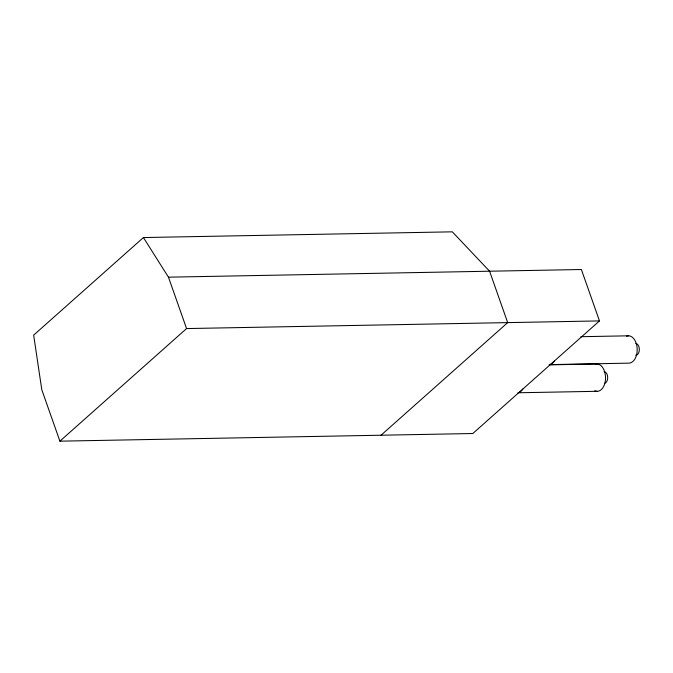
<?xml version="1.0" encoding="UTF-8"?>
<svg xmlns="http://www.w3.org/2000/svg" width="673" height="673" viewBox="0 0 673 673"><rect width="100%" height="100%" fill="white"/><g stroke="black" fill="none" stroke-linecap="round" stroke-linejoin="round"><path stroke-width="1.01" d="M143.425 237.552L33.65 335.146L41.802 389.768L59.897 441.168L472.816 433.521L599.475 320.912L581.379 269.511L168.46 277.167L143.425 237.552L452.315 231.832L489.591 271.211L507.686 322.619L381.027 435.221M59.897 441.168L186.564 328.567L599.475 320.912M580.858 336.702L628.733 335.81M549.563 364.623L628.658 363.151A13.679 8.505 88.9 0 0 637.138 348.008A13.679 8.505 88.9 0 0 626.529 336.197M549.193 364.85L597.069 363.967M517.899 392.771L596.993 391.307M168.46 277.167L186.564 328.567M554.552 360.854A13.679 8.505 88.9 0 1 549.261 364.615M522.887 389.002A13.679 8.505 88.9 0 1 519.06 392.401M604.068 371.664A5.838 3.634 88.9 0 1 607.652 376.872A5.838 3.634 88.9 0 1 604.977 383.181M635.733 343.516A5.838 3.634 88.9 0 1 639.35 349.489A5.838 3.634 88.9 0 1 635.699 355.193M595.588 364.118A13.679 8.505 88.9 0 1 605.532 378.537A13.679 8.505 88.9 0 1 594.789 390.761"/></g></svg>
